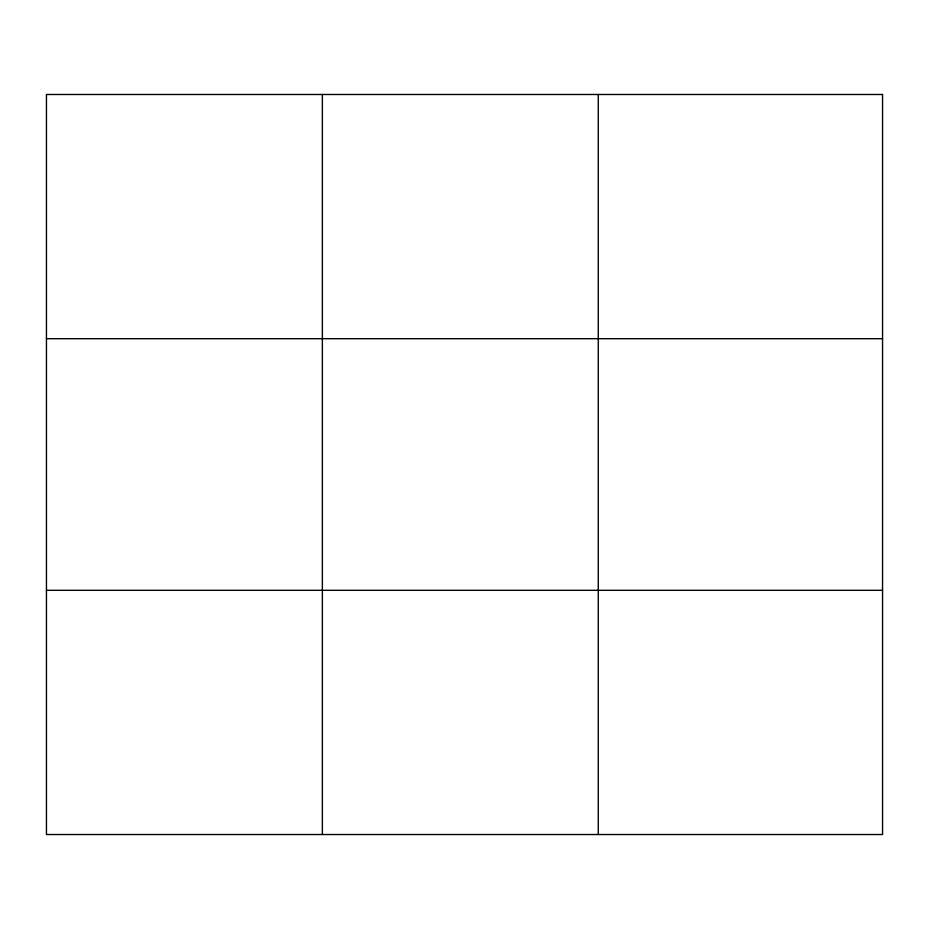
<?xml version="1.0" encoding="UTF-8"?>
<svg xmlns="http://www.w3.org/2000/svg" width="929" height="929" viewBox="0 0 929 929"><rect width="100%" height="100%" fill="white"/><g stroke="black" fill="none" stroke-linecap="round" stroke-linejoin="round"><path stroke-width="1.39" d="M322.363 834.521L322.363 94.479M598.276 834.521L598.276 94.479M46.45 338.69L882.55 338.69M46.45 590.31L882.55 590.31M882.55 94.479L882.55 834.521L46.45 834.521L46.45 94.479L882.55 94.479"/></g></svg>
